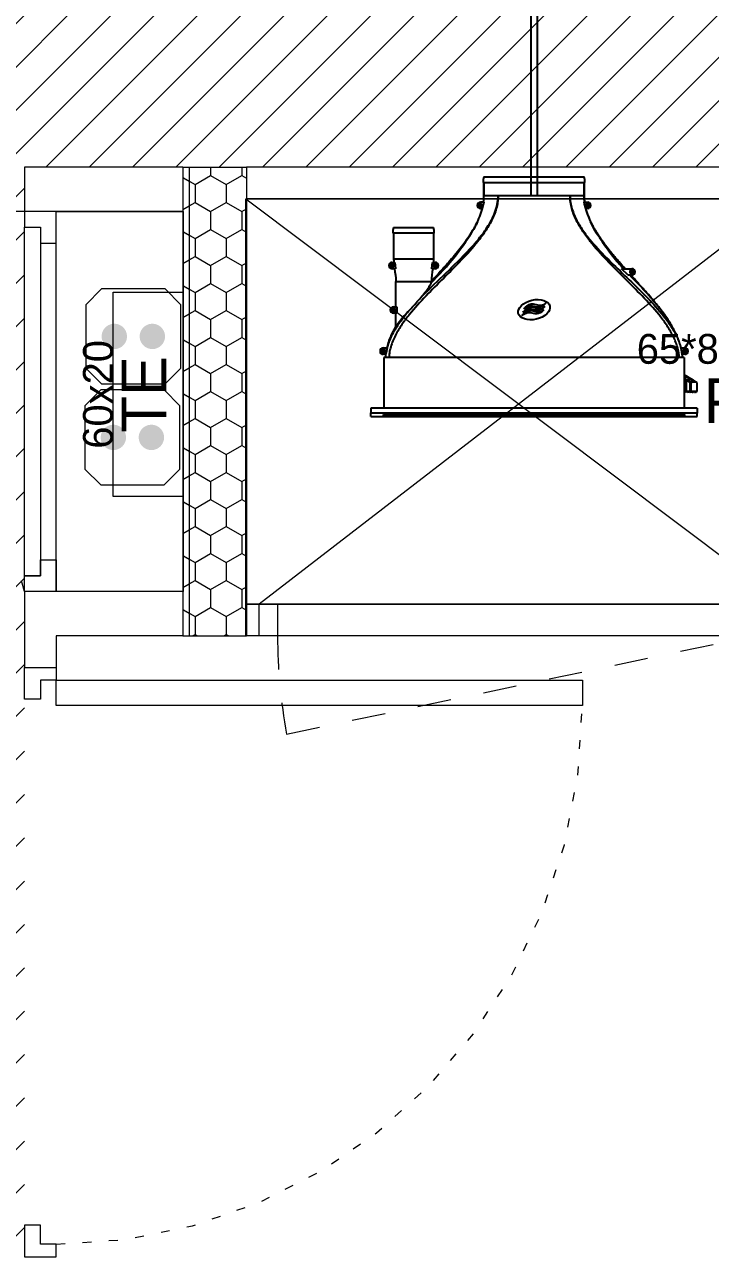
# Model space of a CAD drawing. Header units: centimetres. Extents: x 2666 to 9670, y 1889 to 5633.
# Drawn here: x 6576.3 to 6684.5, y 3843.4 to 4036.9 of the extents above; entities that cross this region are included whole.
import ezdxf

# ---------------------------------------------------------------- set-up
doc = ezdxf.new("R2010")
doc.units = ezdxf.units.CM
doc.header["$LTSCALE"] = 12.7
for name, pattern in [('Style de ligne -18', [0.328084, 0.109361, -0.218723]), ('Style de ligne -5', [0.41656, 0.13885, -0.27771]), ('VW-01', [0.83312, 0.41656, -0.41656])]:
    doc.linetypes.add(name, pattern=pattern)
for name, color, linetype, lineweight in [('B Faux plafonds', 7, 'Continuous', 5), ('B GÈnÈral', 7, 'Continuous', 5), ('B Général', 7, 'Continuous', 5), ('C ANNOTATIONS-prestations', 7, 'Continuous', 5), ('F REMPLISSAGE-TE', 7, 'Continuous', 13), ('F REMPLISSAGE-TE-1', 7, 'Continuous', 5), ('prlm-ELEC-CFO', 1, 'Continuous', 25)]:
    doc.layers.add(name, color=color, linetype=linetype, lineweight=lineweight)
doc.layers.add('prlm-CHAUFF', color=4, linetype='Continuous')
doc.styles.add('Eurostile', font='')
doc.styles.get('Eurostile').set_extended_font_data('Eurostile')
pattern_1 = [(270, (6831.9689, 3990.3275), (2.4603, -4.261364), [2.84091, -5.68182]), (30, (6831.9689, 3990.3275), (2.4603, 4.261364), [2.84091, -5.68182]), (330, (6836.8895, 3987.4866), (4.9206, -9e-09), [2.84091, -5.68182])]

# ---------------------------------------------------------------- blocks, each defined once
blk = doc.blocks.new('xi.PCGTL')
at = {"layer": 'prlm-ELEC-CFO', "color": 0, "lineweight": 0}
blk.add_lwpolyline([(-7.5, -5), (-5, -7.5), (5, -7.5), (7.5, -5), (7.5, 5), (5, 7.5), (-5, 7.5), (-7.5, 5)], close=True, dxfattribs=at)
at = {"layer": 'prlm-ELEC-CFO', "color": 0, "linetype": 'ByBlock', "lineweight": 5, "const_width": 2}
for points in [[(-4, 0, 1), (-2, 0, 1)], [(2, 0, 1), (4, 0, 1)]]:
    blk.add_lwpolyline(points, format="xyb", close=True, dxfattribs=at)
blk = doc.blocks.new('Groupe-12-1')
at = {"layer": 'B Général', "flags": 128}
for points in [[(-31.46, -5.77), (-31.46, -0.77), (-28.96, -0.77), (-28.96, -3.27), (-26.46, -3.27), (-26.46, -5.77)], [(26.04, -0.77), (26.04, -3.27), (-28.96, -3.27), (-28.96, -0.77)], [(28.54, -5.77), (28.54, -0.77), (26.04, -0.77), (26.04, -3.27), (23.54, -3.27), (23.54, -5.77)]]:
    blk.add_lwpolyline(points, close=True, dxfattribs=at)
blk = doc.blocks.new('TE')
at = {"layer": 'B Général', "color": 7, "linetype": 'Style de ligne -5', "lineweight": 5}
blk.add_line((-31.46, -0.77), (26.39, 15.56), dxfattribs=at)
at = {"layer": 'B Général', "flags": 128}
blk.add_lwpolyline([(28.54, -5.77), (28.54, -25.77), (-31.46, -25.77), (-31.46, -5.77)], close=True, dxfattribs=at)
at = {"layer": 'B Général', "color": 7, "flags": 128}
blk.add_lwpolyline([(15.79, -14.77), (15.79, -25.77), (-16.46, -25.77), (-16.46, -14.77)], close=True, dxfattribs=at)
at = {"layer": 'B Général', "color": 7, "linetype": 'Style de ligne -5', "lineweight": 5}
blk.add_arc((-34.54, -0.77), 63.08, 359.9968, 14.9984, dxfattribs=at)
at = {"layer": 'B Général', "color": 7}
blk.add_blockref('Groupe-12-1', (0, 0), dxfattribs=at)
at = {"layer": 'B Général', "insert": (-0.34, -16.07), "char_height": 7.059, "width": 32.25, "attachment_point": 2, "line_spacing_factor": 0.894142, "style": 'Eurostile'}
blk.add_mtext('TE ', dxfattribs=at)
at = {"layer": 'C ANNOTATIONS-prestations', "insert": (-0.34, -14.77), "char_height": 4.706, "width": 32.25, "attachment_point": 8, "line_spacing_factor": 0.894142, "style": 'Eurostile'}
blk.add_mtext('60x20', dxfattribs=at)
blk = doc.blocks.new('Groupe-13-1')
at = {"layer": 'B Général', "color": 7, "linetype": 'Continuous', "lineweight": 5}
for p, q in [((-301.8, 126.63), (-216.72, 62.63)), ((-216.8, 126.63), (-299.72, 62.63))]:
    blk.add_line(p, q, dxfattribs=at)
at = {"layer": 'B Général', "color": 7, "linetype": 'VW-01', "lineweight": 5}
blk.add_line((-295.38, 42.15), (-221.72, 57.63), dxfattribs=at)
at = {"layer": 'B Général', "color": 7, "linetype": 'Continuous', "lineweight": 5, "flags": 128}
for points in [[(-301.8, 62.63), (-301.8, 126.63), (-216.72, 126.63), (-216.72, 62.63)], [(-301.8, 57.63), (-301.8, 62.63), (-296.8, 62.63), (-296.8, 57.63)], [(-221.72, 57.63), (-221.72, 62.63), (-216.72, 62.63), (-216.72, 57.63)]]:
    blk.add_lwpolyline(points, close=True, dxfattribs=at)
at = {"layer": 'B Général', "color": 252, "linetype": 'Continuous', "lineweight": 5, "true_color": 0x888888, "flags": 128}
blk.add_lwpolyline([(-299.72, 57.63), (-299.72, 62.63), (-216.72, 62.63), (-216.72, 57.63)], close=True, dxfattribs=at)
at = {"layer": 'B Général', "color": 7, "linetype": 'VW-01', "lineweight": 5}
blk.add_arc((-211.8, 57.63), 85, 180, 190.4987, dxfattribs=at)
at = {"layer": 'B Général', "color": 7, "insert": (-229.57, 98.31), "char_height": 7.059, "attachment_point": 1, "line_spacing_factor": 0.894142, "style": 'Eurostile'}
blk.add_mtext('PL', dxfattribs=at)
at = {"layer": 'C ANNOTATIONS-prestations', "insert": (-240.14, 102.91), "char_height": 4.706, "attachment_point": 4, "line_spacing_factor": 0.894142, "style": 'Eurostile'}
blk.add_mtext('65*85', dxfattribs=at)

msp = doc.modelspace()

# ---------------------------------------------------------------- hatches: boundary and pattern name
at = {"layer": 'B Faux plafonds', "linetype": 'Continuous', "lineweight": 5, "true_color": 0xaaaaaa}
h = msp.add_hatch(dxfattribs=at)
h.set_pattern_fill('F_P__SOFFITE', color=253, style=0, pattern_type=2)
h.set_pattern_definition([(45, (6912.988, 3882.9744), (-3.527778, 3.30729), [])])
h.paths.add_polyline_path([(6852.89, 3963.39), (6928.53, 3963.39), (6928.53, 4041.39), (6935.53, 4041.39), (6935.53, 4011.55), (7146.53, 4011.55), (7146.53, 4144.01), (7120.2, 4144.01), (7120.2, 4209.12), (6805.89, 4209.12), (6805.89, 4134.39), (6456.27, 4134.39), (6456.27, 3824.39), (6576.26, 3824.39), (6576.27, 4014.39), (6696.27, 4014.39), (6696.27, 4041.39), (6696.34, 4041.39), (6696.34, 4041.39), (6852.89, 4041.39)])
at = {"layer": 'B GÈnÈral', "linetype": 'Continuous', "lineweight": 5}
h = msp.add_hatch(dxfattribs=at)
h.set_pattern_fill('PSE', angle=-90, style=0, pattern_type=2)
h.set_pattern_definition(pattern_1)
h.paths.add_polyline_path([(6601.26, 4014.39), (6611.26, 4014.39), (6611.26, 3940.39), (6601.26, 3940.39)])
at = {"layer": 'F REMPLISSAGE-TE-1', "linetype": 'Continuous', "lineweight": 5}
h = msp.add_hatch(dxfattribs=at)
h.set_pattern_fill('PSE', angle=-90, style=0, pattern_type=2)
h.set_pattern_definition(pattern_1)
h.paths.add_polyline_path([(6602.26, 4014.39), (6601.26, 4014.39), (6601.26, 3940.39), (6602.26, 3940.39)])
h = msp.add_hatch(dxfattribs=at)
h.set_pattern_fill('PSE', angle=-90, style=0, pattern_type=2)
h.set_pattern_definition(pattern_1)
h.paths.add_polyline_path([(6611.26, 4014.39), (6602.26, 4014.39), (6602.26, 3940.39), (6611.26, 3940.39)])

# ---------------------------------------------------------------- linework, layer by layer
at = {"layer": 'B Général', "color": 7, "linetype": 'Continuous', "lineweight": 5}
for p, q in [((6576.27, 4014.39), (6576.27, 4007.39)), ((6601.26, 4014.39), (6576.27, 4014.39)), ((6601.26, 4014.39), (6601.26, 4007.39)), ((6696.27, 4014.39), (6611.26, 4014.39)), ((6696.27, 4009.39), (6611.26, 4009.39)), ((6601.26, 4007.39), (6576.27, 4007.39)), ((6576.27, 3947.39), (6576.27, 3935.39)), ((6601.26, 3947.39), (6576.27, 3947.39)), ((6601.26, 3947.39), (6601.26, 3940.39)), ((6581.27, 3940.39), (6581.27, 3935.39)), ((6601.26, 3940.39), (6581.27, 3940.39)), ((6576.27, 3935.39), (6581.27, 3935.39))]:
    msp.add_line(p, q, dxfattribs=at)
at = {"layer": 'B Général', "color": 7, "linetype": 'Continuous', "lineweight": 13}
for p, q in [((6601.26, 4014.39), (6611.26, 4014.39)), ((6611.26, 4014.39), (6611.26, 3940.39)), ((6696.27, 4014.39), (6611.26, 4014.39)), ((6696.27, 4009.39), (6611.26, 4009.39)), ((6601.26, 4007.39), (6601.26, 3940.39)), ((6576.27, 3947.39), (6576.27, 3935.39)), ((6581.27, 3940.39), (6581.27, 3935.39)), ((6601.26, 3940.39), (6611.26, 3940.39))]:
    msp.add_line(p, q, dxfattribs=at)
at = {"layer": 'B Général', "color": 7, "linetype": 'Continuous', "lineweight": 5, "flags": 128}
for points in [[(6581.27, 3935.39), (6581.27, 3933.39), (6578.77, 3933.39), (6578.77, 3930.39), (6576.27, 3930.39), (6576.27, 3935.39)], [(6581.27, 3842.39), (6581.27, 3844.39), (6578.77, 3844.39), (6578.77, 3847.39), (6576.27, 3847.39), (6576.27, 3842.39), (6576.27, 3842.39), (6576.27, 3842.39), (6580.55, 3842.39), (6580.55, 3842.39)]]:
    msp.add_lwpolyline(points, close=True, dxfattribs=at)
at = {"layer": 'B Général', "flags": 128}
msp.add_lwpolyline([(6581.27, 3933.39), (6664.27, 3933.39), (6664.27, 3929.39), (6581.27, 3929.39)], close=True, dxfattribs=at)
at = {"layer": 'B Général', "linetype": 'Style de ligne -18', "lineweight": 5, "flags": 128}
msp.add_lwpolyline([(6581.27, 3844.39), (6592.1, 3845.11), (6602.75, 3847.28), (6613.03, 3850.86), (6622.77, 3855.78), (6631.79, 3861.95), (6639.96, 3869.28), (6647.12, 3877.64), (6653.15, 3886.89), (6657.95, 3896.86), (6661.44, 3907.39), (6663.56, 3918.29), (6664.27, 3929.39)], dxfattribs=at)
at = {"layer": 'F REMPLISSAGE-TE', "color": 7, "linetype": 'Continuous', "lineweight": 5}
msp.add_line((6602.26, 4014.39), (6602.26, 3940.39), dxfattribs=at)
at = {"layer": 'prlm-CHAUFF', "ltscale": 50}
for p, q in [((6656.15, 4079.33), (6656.15, 4009.84)), ((6657.15, 4080.33), (6657.15, 4009.84)), ((6648.65, 4011.94), (6664.65, 4011.94)), ((6648.75, 4012.84), (6664.55, 4012.84)), ((6648.75, 4011.94), (6648.75, 4009.84)), ((6648.75, 4009.84), (6648.75, 4011.94)), ((6664.55, 4011.94), (6664.55, 4009.84)), ((6664.55, 4009.84), (6664.55, 4011.94)), ((6650.98, 4009.84), (6648.75, 4009.84)), ((6662.32, 4009.84), (6650.98, 4009.84)), ((6664.55, 4009.84), (6662.32, 4009.84)), ((6648.03, 4008.29), (6648.03, 4008.39)), ((6648.03, 4008.39), (6648.14, 4008.39)), ((6648.14, 4008.29), (6648.03, 4008.29)), ((6648.14, 4008.49), (6648.24, 4008.49)), ((6648.14, 4008.39), (6648.14, 4008.49)), ((6648.14, 4008.18), (6648.14, 4008.29)), ((6648.24, 4008.18), (6648.14, 4008.18)), ((6648.74, 4008.84), (6648.19, 4008.84)), ((6648.19, 4007.84), (6648.49, 4007.84)), ((6648.24, 4008.49), (6648.24, 4008.39)), ((6648.24, 4008.39), (6648.35, 4008.39)), ((6648.35, 4008.29), (6648.24, 4008.29)), ((6648.24, 4008.29), (6648.24, 4008.18)), ((6648.35, 4008.39), (6648.35, 4008.29)), ((6648.49, 4007.84), (6648.69, 4008.52)), ((6648.74, 4008.84), (6648.69, 4008.52)), ((6664.6, 4008.52), (6664.55, 4008.84)), ((6664.55, 4008.84), (6665.11, 4008.84)), ((6664.81, 4007.84), (6664.6, 4008.52)), ((6665.11, 4007.84), (6664.81, 4007.84)), ((6664.95, 4008.29), (6664.95, 4008.39)), ((6664.95, 4008.39), (6665.06, 4008.39)), ((6665.06, 4008.29), (6664.95, 4008.29)), ((6665.06, 4008.49), (6665.16, 4008.49)), ((6665.06, 4008.39), (6665.06, 4008.49)), ((6665.06, 4008.18), (6665.06, 4008.29)), ((6665.16, 4008.18), (6665.06, 4008.18)), ((6665.16, 4008.49), (6665.16, 4008.39)), ((6665.16, 4008.39), (6665.26, 4008.39)), ((6665.26, 4008.29), (6665.16, 4008.29)), ((6665.16, 4008.29), (6665.16, 4008.18)), ((6665.26, 4008.39), (6665.26, 4008.29)), ((6640.9, 4003.94), (6634.4, 4003.94)), ((6634.5, 4004.84), (6640.8, 4004.84)), ((6634.5, 4003.94), (6634.5, 3999.84)), ((6634.5, 4003.94), (6634.5, 3999.84)), ((6640.8, 4003.94), (6640.8, 3999.84)), ((6640.8, 4003.94), (6640.8, 3999.84)), ((6647.24, 4004.82), (6647.24, 4004.82)), ((6665.77, 4005.36), (6665.74, 4005.36)), ((6666.05, 4004.82), (6666.03, 4004.82)), ((6640.8, 3999.84), (6634.5, 3999.84)), ((6634.09, 3998.89), (6634.2, 3998.89)), ((6634.09, 3998.79), (6634.09, 3998.89)), ((6634.2, 3998.79), (6634.09, 3998.79)), ((6634.2, 3998.99), (6634.3, 3998.99)), ((6634.2, 3998.89), (6634.2, 3998.99)), ((6634.2, 3998.68), (6634.2, 3998.79)), ((6634.3, 3998.68), (6634.2, 3998.68)), ((6634.25, 3999.34), (6634.68, 3999.34)), ((6634.8, 3998.34), (6634.25, 3998.34)), ((6634.3, 3998.99), (6634.3, 3998.89)), ((6634.3, 3998.89), (6634.4, 3998.89)), ((6634.4, 3998.79), (6634.3, 3998.79)), ((6634.3, 3998.79), (6634.3, 3998.68)), ((6634.4, 3998.89), (6634.4, 3998.79)), ((6634.68, 3999.34), (6634.8, 3998.39)), ((6634.8, 3998.39), (6634.8, 3998.34)), ((6640.45, 3996.18), (6642.52, 3998.34)), ((6642.52, 3998.34), (6640.45, 3996.18)), ((6640.5, 3998.39), (6640.61, 3999.34)), ((6640.5, 3998.34), (6640.5, 3998.39)), ((6641.05, 3998.34), (6640.5, 3998.34)), ((6640.61, 3999.34), (6641.05, 3999.34)), ((6640.89, 3998.79), (6640.89, 3998.89)), ((6640.89, 3998.89), (6641, 3998.89)), ((6641, 3998.79), (6640.89, 3998.79)), ((6641, 3998.99), (6641.1, 3998.99)), ((6641, 3998.89), (6641, 3998.99)), ((6641, 3998.68), (6641, 3998.79)), ((6641.1, 3998.68), (6641, 3998.68)), ((6641.1, 3998.99), (6641.1, 3998.89)), ((6641.1, 3998.89), (6641.2, 3998.89)), ((6641.1, 3998.79), (6641.1, 3998.68)), ((6641.2, 3998.79), (6641.1, 3998.79)), ((6641.2, 3998.89), (6641.2, 3998.79)), ((6671.47, 3997.34), (6670.47, 3998.34)), ((6670.47, 3998.34), (6672.09, 3998.34)), ((6671.93, 3997.79), (6671.93, 3997.89)), ((6671.93, 3997.89), (6672.04, 3997.89)), ((6672.04, 3997.79), (6671.93, 3997.79)), ((6672.04, 3997.99), (6672.14, 3997.99)), ((6672.04, 3997.89), (6672.04, 3997.99)), ((6672.04, 3997.68), (6672.04, 3997.79)), ((6672.14, 3997.99), (6672.14, 3997.89)), ((6672.14, 3997.89), (6672.25, 3997.89)), ((6672.14, 3997.79), (6672.14, 3997.68)), ((6672.25, 3997.79), (6672.14, 3997.79)), ((6672.25, 3997.89), (6672.25, 3997.79)), ((6634.85, 3996.34), (6640.45, 3996.34)), ((6634.85, 3992.34), (6634.85, 3996.34)), ((6634.85, 3992.34), (6634.85, 3996.34)), ((6640.45, 3996.18), (6640.45, 3996.34)), ((6640.45, 3996.18), (6640.45, 3996.34)), ((6672.09, 3997.34), (6671.47, 3997.34)), ((6672.14, 3997.68), (6672.04, 3997.68)), ((6634.4, 3991.99), (6634.5, 3991.99)), ((6634.4, 3991.89), (6634.4, 3991.99)), ((6634.45, 3992.34), (6635, 3992.34)), ((6634.5, 3991.99), (6634.5, 3991.89)), ((6635, 3992.34), (6635, 3991.34)), ((6634.29, 3991.79), (6634.29, 3991.89)), ((6634.29, 3991.89), (6634.4, 3991.89)), ((6634.4, 3991.79), (6634.29, 3991.79)), ((6634.4, 3991.68), (6634.4, 3991.79)), ((6634.5, 3991.68), (6634.4, 3991.68)), ((6635, 3991.34), (6634.45, 3991.34)), ((6634.5, 3991.89), (6634.6, 3991.89)), ((6634.5, 3991.79), (6634.5, 3991.68)), ((6634.6, 3991.79), (6634.5, 3991.79)), ((6634.6, 3991.89), (6634.6, 3991.79)), ((6634.85, 3989.21), (6634.85, 3991.34)), ((6634.85, 3989.21), (6634.85, 3991.34)), ((6632.69, 3985.29), (6632.69, 3985.39)), ((6632.69, 3985.39), (6632.8, 3985.39)), ((6632.8, 3985.29), (6632.69, 3985.29)), ((6632.8, 3985.49), (6632.9, 3985.49)), ((6632.8, 3985.39), (6632.8, 3985.49)), ((6632.8, 3985.18), (6632.8, 3985.29)), ((6632.9, 3985.18), (6632.8, 3985.18)), ((6632.85, 3985.84), (6633.46, 3985.84)), ((6633.29, 3984.84), (6632.85, 3984.84)), ((6632.9, 3985.49), (6632.9, 3985.39)), ((6632.9, 3985.39), (6633, 3985.39)), ((6632.9, 3985.29), (6632.9, 3985.18)), ((6633, 3985.29), (6632.9, 3985.29)), ((6680.35, 3984.34), (6632.95, 3984.34)), ((6632.95, 3984.34), (6632.95, 3976.34)), ((6633, 3985.39), (6633, 3985.29)), ((6633.29, 3984.75), (6633.29, 3984.84)), ((6679.84, 3985.84), (6680.45, 3985.84)), ((6680.01, 3984.75), (6680.01, 3984.84)), ((6680.45, 3984.84), (6680.01, 3984.84)), ((6680.29, 3985.29), (6680.29, 3985.39)), ((6680.29, 3985.39), (6680.4, 3985.39)), ((6680.4, 3985.29), (6680.29, 3985.29)), ((6680.35, 3984.34), (6680.35, 3976.34)), ((6680.4, 3985.49), (6680.5, 3985.49)), ((6680.4, 3985.39), (6680.4, 3985.49)), ((6680.4, 3985.18), (6680.4, 3985.29)), ((6680.5, 3985.18), (6680.4, 3985.18)), ((6680.5, 3985.49), (6680.5, 3985.39)), ((6680.5, 3985.39), (6680.6, 3985.39)), ((6680.5, 3985.29), (6680.5, 3985.18)), ((6680.6, 3985.29), (6680.5, 3985.29)), ((6680.6, 3985.39), (6680.6, 3985.29)), ((6680.83, 3980.81), (6680.35, 3981.14)), ((6680.71, 3980.75), (6680.35, 3981)), ((6680.71, 3978.94), (6680.71, 3980.75)), ((6681.29, 3980.38), (6680.71, 3980.75)), ((6680.85, 3980.8), (6680.83, 3980.81)), ((6681.18, 3980.58), (6680.85, 3980.8)), ((6681, 3981.19), (6680.98, 3981.23)), ((6681, 3980.7), (6681, 3981.19)), ((6681, 3981.19), (6681, 3981.19)), ((6681.06, 3981.13), (6681.08, 3981.17)), ((6681.06, 3981.13), (6681.06, 3980.66)), ((6681.66, 3980.77), (6681.06, 3981.13)), ((6681.08, 3981.17), (6681.69, 3980.81)), ((6681.29, 3980.38), (6681.36, 3980.35)), ((6681.29, 3978.94), (6681.29, 3980.38)), ((6681.36, 3980.35), (6681.36, 3978.99)), ((6681.69, 3980.81), (6681.66, 3980.77)), ((6681.66, 3980.59), (6681.66, 3980.77)), ((6681.67, 3980.76), (6681.66, 3980.77)), ((6681.71, 3980.8), (6681.67, 3980.76)), ((6681.67, 3980.76), (6681.67, 3980.59)), ((6681.93, 3980.59), (6681.67, 3980.76)), ((6681.69, 3980.81), (6681.71, 3980.8)), ((6681.71, 3980.8), (6682.04, 3980.58)), ((6682.36, 3978.99), (6682.36, 3980.35)), ((6680.35, 3978.94), (6680.71, 3978.94)), ((6680.35, 3978.9), (6680.38, 3978.94)), ((6680.44, 3978.94), (6680.53, 3978.85)), ((6680.53, 3978.85), (6680.62, 3978.94)), ((6680.69, 3978.94), (6680.78, 3978.85)), ((6681.29, 3978.94), (6680.71, 3978.94)), ((6680.78, 3978.85), (6680.87, 3978.94)), ((6680.83, 3978.9), (6680.88, 3978.85)), ((6680.88, 3978.85), (6680.95, 3978.91)), ((6680.92, 3978.94), (6681.01, 3978.85)), ((6681.01, 3978.85), (6681.1, 3978.94)), ((6681.07, 3978.9), (6681.13, 3978.85)), ((6681.13, 3978.85), (6681.2, 3978.92)), ((6681.19, 3978.94), (6681.28, 3978.85)), ((6681.28, 3978.85), (6681.37, 3978.94)), ((6681.36, 3978.99), (6681.29, 3978.94)), ((6681.29, 3978.94), (6681.29, 3978.94)), ((6682.31, 3978.94), (6681.29, 3978.94)), ((6681.35, 3978.92), (6681.42, 3978.85)), ((6681.36, 3978.99), (6682.36, 3978.99)), ((6681.38, 3978.94), (6681.47, 3978.85)), ((6681.42, 3978.85), (6681.44, 3978.87)), ((6681.47, 3978.85), (6681.56, 3978.94)), ((6681.55, 3978.93), (6681.63, 3978.85)), ((6681.63, 3978.85), (6681.72, 3978.94)), ((6681.67, 3978.88), (6681.7, 3978.85)), ((6681.7, 3978.92), (6681.78, 3978.85)), ((6681.7, 3978.85), (6681.74, 3978.89)), ((6681.78, 3978.85), (6681.87, 3978.94)), ((6681.84, 3978.91), (6681.9, 3978.85)), ((6681.9, 3978.85), (6681.99, 3978.94)), ((6681.92, 3978.86), (6681.94, 3978.85)), ((6681.94, 3978.85), (6681.97, 3978.88)), ((6681.95, 3978.9), (6682.01, 3978.85)), ((6682.01, 3978.85), (6682.1, 3978.94)), ((6682.05, 3978.89), (6682.09, 3978.85)), ((6682.09, 3978.85), (6682.18, 3978.94)), ((6682.13, 3978.88), (6682.16, 3978.85)), ((6682.16, 3978.85), (6682.25, 3978.94)), ((6682.18, 3978.87), (6682.2, 3978.85)), ((6682.2, 3978.85), (6682.29, 3978.94)), ((6682.36, 3978.99), (6682.31, 3978.94)), ((6682.31, 3978.94), (6682.31, 3978.94)), ((6630.9, 3976.34), (6630.9, 3975.6)), ((6682.4, 3976.34), (6630.9, 3976.34)), ((6630.9, 3975.53), (6630.9, 3975.6)), ((6630.9, 3975.6), (6682.4, 3975.6)), ((6630.9, 3975.04), (6630.9, 3975.53)), ((6682.4, 3975.53), (6630.9, 3975.53)), ((6630.9, 3975.04), (6682.4, 3975.04)), ((6680.4, 3975.34), (6632.9, 3975.34)), ((6632.9, 3975.28), (6632.9, 3975.34)), ((6633.1, 3975.34), (6632.9, 3975.28)), ((6632.9, 3975.28), (6680.4, 3975.28)), ((6680.4, 3975.23), (6632.9, 3975.23)), ((6632.9, 3975.18), (6632.9, 3975.23)), ((6633.05, 3975.23), (6632.9, 3975.18)), ((6632.9, 3975.18), (6680.4, 3975.18)), ((6680.4, 3975.14), (6632.9, 3975.14)), ((6632.9, 3975.1), (6632.9, 3975.14)), ((6633.01, 3975.14), (6632.9, 3975.1)), ((6632.9, 3975.1), (6680.4, 3975.1)), ((6680.4, 3975.08), (6632.9, 3975.08)), ((6632.9, 3975.06), (6632.9, 3975.08)), ((6632.96, 3975.08), (6632.9, 3975.06)), ((6632.9, 3975.06), (6680.4, 3975.06)), ((6680.4, 3975.04), (6632.9, 3975.04)), ((6632.9, 3975.04), (6680.4, 3975.04)), ((6632.9, 3975.04), (6632.9, 3975.04)), ((6632.92, 3975.04), (6632.9, 3975.04)), ((6680.4, 3975.28), (6680.2, 3975.34)), ((6680.4, 3975.18), (6680.24, 3975.23)), ((6680.4, 3975.1), (6680.29, 3975.14)), ((6680.4, 3975.06), (6680.33, 3975.08)), ((6680.4, 3975.04), (6680.38, 3975.04)), ((6680.4, 3975.34), (6680.4, 3975.28)), ((6680.4, 3975.23), (6680.4, 3975.18)), ((6680.4, 3975.14), (6680.4, 3975.1)), ((6680.4, 3975.08), (6680.4, 3975.06)), ((6680.4, 3975.04), (6680.4, 3975.04)), ((6682.4, 3976.34), (6682.4, 3975.6)), ((6682.4, 3975.6), (6682.4, 3975.53)), ((6682.4, 3975.04), (6682.4, 3975.53))]:
    msp.add_line(p, q, dxfattribs=at)
for centre, radius in [((6648.19, 4008.34), 0.3), ((6648.19, 4008.34), 0.25), ((6665.11, 4008.34), 0.3), ((6665.11, 4008.34), 0.25), ((6634.25, 3998.84), 0.3), ((6634.25, 3998.84), 0.25), ((6641.05, 3998.84), 0.3), ((6641.05, 3998.84), 0.25), ((6672.09, 3997.84), 0.3), ((6672.09, 3997.84), 0.25), ((6634.45, 3991.84), 0.3), ((6634.45, 3991.84), 0.25), ((6632.85, 3985.34), 0.3), ((6632.85, 3985.34), 0.25), ((6680.45, 3985.34), 0.3), ((6680.45, 3985.34), 0.25)]:
    msp.add_circle(centre, radius, dxfattribs=at)
for centre, radius, start, end in [((6650.63, 4012.17), 2, 160.5755, 186.7441), ((6650.63, 4012.17), 2, 160.5755, 186.7441), ((6662.66, 4012.17), 2, 353.2559, 19.4245), ((6662.66, 4012.17), 2, 353.2559, 19.4245), ((6640.98, 4009.84), 7.77, 352.5456, 359.9423), ((6640.93, 4009.85), 7.82, 352.5763, 359.9264), ((6641.58, 4009.82), 7.17, 353.9053, 0.1157), ((6671.76, 4009.83), 7.25, 179.9215, 187.8382), ((6672.32, 4009.84), 7.77, 180.0577, 187.4544), ((6672.37, 4009.85), 7.82, 180.0736, 187.4237), ((6637.13, 4010.81), 11.74, 332.3321, 345.441), ((6637.49, 4010.66), 11.35, 332.1374, 345.6929), ((6648.19, 4008.34), 0.5, 90, 270), ((6641.58, 4009.82), 7.17, 352.0923, 353.5448), ((6677.75, 4011.32), 13.43, 192.9954, 216.0824), ((6675.8, 4010.66), 11.35, 194.4106, 207.8626), ((6665.11, 4008.34), 0.5, 270, 90), ((6636.38, 4004.17), 2, 160.5755, 186.7441), ((6636.38, 4004.17), 2, 160.5755, 186.7441), ((6638.91, 4004.17), 2, 353.2559, 19.4245), ((6638.91, 4004.17), 2, 353.2559, 19.4245), ((6613.51, 4024.4), 39, 319.3887, 329.86), ((6613.51, 4024.4), 39, 319.3887, 329.8601), ((6629.73, 4014.5), 20.01, 331.0483, 332.7983), ((6629.73, 4014.5), 20.01, 331.0482, 332.7982), ((6683.57, 4014.5), 20.01, 207.2018, 208.9518), ((6699.78, 4024.4), 39, 210.1399, 220.6113), ((6699.78, 4024.4), 39, 212.5506, 220.6113), ((6634.25, 3998.84), 0.5, 90, 270), ((6641.05, 3998.84), 0.5, 270, 90), ((6634.14, 4006.44), 11.66, 315.9701, 320.4245), ((6633.89, 4006.66), 11.99, 316.0326, 320.3619), ((6679.16, 4006.44), 11.66, 219.5755, 224.0299), ((6679.41, 4006.66), 11.99, 219.6381, 223.9674), ((6672.09, 3997.84), 0.5, 270, 90), ((6634.45, 3991.84), 0.5, 90, 270), ((6611.91, 4016.38), 35.1, 315.7111, 319.5265), ((6654.17, 3975.56), 23.65, 136.4099, 144.7501), ((6645.24, 3982.98), 12.12, 163.7263, 166.3852), ((6632.85, 3985.34), 0.5, 90, 270), ((6680.45, 3985.34), 0.5, 270, 90), ((6674.29, 3969.11), 13.85, 61.9182, 64.0515), ((6674.41, 3969.45), 13.43, 62.115, 63.7632), ((6674.93, 3970.3), 12.5, 61.3177, 61.5903), ((6681.4, 3981.79), 0.703, 233.033, 242.9325), ((6681.37, 3981.45), 0.448, 214.6713, 225.4982), ((6682.53, 3981.26), 0.836, 234.1326, 239.2425), ((6674.93, 3970.3), 12.5, 53.7494, 55.0637)]:
    msp.add_arc(centre, radius, start, end, dxfattribs=at)
msp.add_ellipse((6656.65, 3991.88), major_axis=(2.49, 0.57), ratio=0.600775, dxfattribs=at)
for points, knots in [([(6650.98, 4009.84), (6650.98, 4009.67), (6650.97, 4009.5), (6650.95, 4009.16), (6650.93, 4008.99), (6650.85, 4008.48), (6650.78, 4008.15), (6650.6, 4007.5), (6650.49, 4007.18), (6650.24, 4006.55), (6650.1, 4006.24), (6649.65, 4005.34), (6649.3, 4004.77), (6648.57, 4003.67), (6648.18, 4003.15), (6646.96, 4001.61), (6646.08, 4000.63), (6644.26, 3998.73), (6643.33, 3997.8), (6641.46, 3995.94), (6640.53, 3995.01), (6638.7, 3993.11), (6637.81, 3992.14), (6636.57, 3990.61), (6636.17, 3990.09), (6635.62, 3989.27), (6635.44, 3989), (6635.1, 3988.43), (6634.93, 3988.14), (6634.48, 3987.25), (6634.22, 3986.64), (6633.95, 3985.69), (6633.88, 3985.37), (6633.79, 3984.81), (6633.77, 3984.57), (6633.76, 3984.34)], [0, 0, 0, 0, 0.015625, 0.015625, 0.03125, 0.03125, 0.0625, 0.0625, 0.09375, 0.09375, 0.125, 0.125, 0.1875, 0.1875, 0.25, 0.25, 0.375, 0.375, 0.5, 0.5, 0.625, 0.625, 0.75, 0.75, 0.8125, 0.8125, 0.84375, 0.84375, 0.875, 0.875, 0.9375, 0.9375, 0.96875, 0.96875, 0.9907189, 0.9907189, 0.9907189, 0.9907189]), ([(6638.61, 3993.6), (6639.8, 3994.84), (6641.05, 3996.04), (6643.55, 3998.44), (6644.8, 3999.63), (6646.58, 4001.51), (6647.16, 4002.15), (6648.26, 4003.47), (6648.78, 4004.16), (6649.49, 4005.25), (6649.72, 4005.62), (6650.13, 4006.41), (6650.31, 4006.81), (6650.63, 4007.64), (6650.75, 4008.07), (6650.89, 4008.73), (6650.92, 4008.95), (6650.95, 4009.28), (6650.96, 4009.39), (6650.97, 4009.62), (6650.98, 4009.73), (6650.98, 4009.84)], [0, 0, 0, 0, 0.25, 0.25, 0.5, 0.5, 0.625, 0.625, 0.75, 0.75, 0.8125, 0.8125, 0.875, 0.875, 0.9375, 0.9375, 0.96875, 0.96875, 0.984375, 0.984375, 1, 1, 1, 1]), ([(6662.32, 4009.84), (6662.32, 4009.67), (6662.33, 4009.49), (6662.35, 4009.15), (6662.37, 4008.98), (6662.45, 4008.47), (6662.53, 4008.14), (6662.73, 4007.48), (6662.85, 4007.16), (6663.11, 4006.53), (6663.26, 4006.22), (6663.75, 4005.32), (6664.11, 4004.76), (6664.88, 4003.67), (6665.29, 4003.15), (6666.58, 4001.63), (6667.49, 4000.67), (6669.37, 3998.79), (6670.33, 3997.87), (6672.26, 3996.03), (6673.22, 3995.1), (6675.08, 3993.21), (6675.99, 3992.23), (6677.24, 3990.69), (6677.64, 3990.16), (6678.2, 3989.34), (6678.38, 3989.06), (6678.72, 3988.48), (6678.89, 3988.19), (6679.34, 3987.29), (6679.59, 3986.67), (6679.85, 3985.71), (6679.92, 3985.38), (6680.01, 3984.82), (6680.03, 3984.58), (6680.04, 3984.34)], [0, 0, 0, 0, 0.015625, 0.015625, 0.03125, 0.03125, 0.0625, 0.0625, 0.09375, 0.09375, 0.125, 0.125, 0.1875, 0.1875, 0.25, 0.25, 0.375, 0.375, 0.5, 0.5, 0.625, 0.625, 0.75, 0.75, 0.8125, 0.8125, 0.84375, 0.84375, 0.875, 0.875, 0.9375, 0.9375, 0.96875, 0.96875, 0.9908046, 0.9908046, 0.9908046, 0.9908046]), ([(6679.54, 3984.34), (6679.53, 3984.57), (6679.51, 3984.81), (6679.42, 3985.37), (6679.35, 3985.69), (6679.07, 3986.64), (6678.82, 3987.25), (6678.36, 3988.14), (6678.2, 3988.43), (6677.86, 3989), (6677.68, 3989.27), (6677.12, 3990.09), (6676.73, 3990.61), (6675.49, 3992.14), (6674.6, 3993.11), (6672.77, 3995.01), (6671.83, 3995.94), (6669.96, 3997.8), (6669.03, 3998.73), (6667.22, 4000.63), (6666.34, 4001.61), (6665.12, 4003.15), (6664.72, 4003.68), (6663.99, 4004.77), (6663.65, 4005.34), (6663.2, 4006.24), (6663.06, 4006.55), (6662.81, 4007.18), (6662.7, 4007.5), (6662.51, 4008.15), (6662.44, 4008.49), (6662.37, 4008.99), (6662.35, 4009.16), (6662.33, 4009.5), (6662.32, 4009.67), (6662.32, 4009.84)], [0.0092808, 0.0092808, 0.0092808, 0.0092808, 0.03125, 0.03125, 0.0625, 0.0625, 0.125, 0.125, 0.15625, 0.15625, 0.1875, 0.1875, 0.25, 0.25, 0.375, 0.375, 0.5, 0.5, 0.625, 0.625, 0.75, 0.75, 0.8125, 0.8125, 0.875, 0.875, 0.90625, 0.90625, 0.9375, 0.9375, 0.96875, 0.96875, 0.984375, 0.984375, 1, 1, 1, 1]), ([(6647.75, 4005.8), (6647.59, 4005.46), (6647.22, 4004.75), (6646.57, 4003.69), (6645.82, 4002.6), (6644.99, 4001.52), (6644.11, 4000.44), (6643, 3999.15), (6641.79, 3997.8), (6640.84, 3996.77), (6640.45, 3996.33)], [0.1568082, 0.1568082, 0.1568082, 0.1568082, 0.2305418, 0.3149874, 0.4025619, 0.4929385, 0.5856877, 0.6803551, 0.8317746, 0.9509578, 0.9509578, 0.9509578, 0.9509578]), ([(6671.03, 3998.34), (6670.71, 3998.69), (6670.01, 3999.48), (6668.97, 4000.69), (6668.03, 4001.87), (6667.23, 4002.95), (6666.58, 4003.93), (6666.02, 4004.86), (6665.7, 4005.48), (6665.56, 4005.77)], [0.5730592, 0.5730592, 0.5730592, 0.5730592, 0.626259, 0.6884084, 0.7489718, 0.7930827, 0.8358988, 0.8773199, 0.9123747, 0.9123747, 0.9123747, 0.9123747]), ([(6638.61, 3993.6), (6638.84, 3993.86), (6639.06, 3994.13), (6639.48, 3994.64), (6639.67, 3994.89), (6640.01, 3995.36), (6640.16, 3995.59), (6640.32, 3995.87), (6640.37, 3995.95), (6640.43, 3996.09), (6640.45, 3996.15), (6640.45, 3996.18)], [0, 0, 0, 0, 0.25, 0.25, 0.5, 0.5, 0.75, 0.75, 0.875, 0.875, 1, 1, 1, 1]), ([(6679.84, 3985.84), (6679.77, 3986.12), (6679.69, 3986.41), (6679.51, 3986.98), (6679.4, 3987.26), (6679.06, 3988.08), (6678.79, 3988.61), (6678.21, 3989.64), (6677.89, 3990.13), (6677.22, 3991.11), (6676.86, 3991.59), (6675.76, 3992.99), (6674.98, 3993.88), (6673.38, 3995.63), (6672.56, 3996.48), (6671.74, 3997.34)], [0, 0, 0, 0, 0.0625, 0.0625, 0.125, 0.125, 0.25, 0.25, 0.375, 0.375, 0.5, 0.5, 0.75, 0.75, 1, 1, 1, 1]), ([(6678.05, 3989.88), (6677.95, 3990.05), (6677.63, 3990.54), (6677.05, 3991.35), (6676.31, 3992.32), (6675.52, 3993.29), (6674.6, 3994.37), (6673.55, 3995.56), (6672.62, 3996.58), (6672.08, 3997.17), (6671.94, 3997.34)], [0.1694223, 0.1694223, 0.1694223, 0.1694223, 0.1906001, 0.2339285, 0.2787061, 0.3247019, 0.3716424, 0.4351709, 0.4991397, 0.523565, 0.523565, 0.523565, 0.523565]), ([(6655.02, 3992.01), (6655.75, 3992.73), (6656.12, 3992.82), (6656.51, 3992.78), (6657.12, 3992.72), (6657.77, 3992.31), (6658.5, 3992.89)], [0, 0, 0, 0, 0.389075, 0.389075, 0.389075, 1, 1, 1, 1]), ([(6633.25, 3984.34), (6633.27, 3984.61), (6633.3, 3984.89), (6633.4, 3985.53), (6633.48, 3985.89), (6633.81, 3986.94), (6634.11, 3987.62), (6634.82, 3988.93), (6635.23, 3989.55), (6636.09, 3990.74), (6636.55, 3991.31), (6637.03, 3991.87)], [0.0331631, 0.0331631, 0.0331631, 0.0331631, 0.125, 0.125, 0.25, 0.25, 0.5, 0.5, 0.75, 0.75, 1, 1, 1, 1]), ([(6654.71, 3990.96), (6655.43, 3991.68), (6655.81, 3991.78), (6656.2, 3991.74), (6656.81, 3991.67), (6657.46, 3991.27), (6658.19, 3991.84)], [0, 0, 0, 0, 0.389075, 0.389075, 0.389075, 1, 1, 1, 1]), ([(6633.46, 3985.84), (6633.53, 3986.13), (6633.61, 3986.43), (6633.75, 3986.86), (6633.8, 3987.01), (6633.91, 3987.3), (6633.97, 3987.44), (6634.15, 3987.86), (6634.28, 3988.14), (6634.55, 3988.68), (6634.7, 3988.95), (6634.85, 3989.21)], [0, 0, 0, 0, 0.25, 0.25, 0.375, 0.375, 0.5, 0.5, 0.75, 0.75, 1, 1, 1, 1]), ([(6634.85, 3989.21), (6634.69, 3988.94), (6634.53, 3988.65), (6634.25, 3988.08), (6634.11, 3987.78), (6633.87, 3987.19), (6633.76, 3986.89), (6633.64, 3986.51), (6633.62, 3986.44), (6633.6, 3986.37)], [0, 0, 0, 0, 0.25, 0.25, 0.5, 0.5, 0.75, 0.75, 0.8062429, 0.8062429, 0.8062429, 0.8062429]), ([(6680.89, 3981.29), (6680.88, 3981.29), (6680.88, 3981.3), (6680.86, 3981.3), (6680.85, 3981.31), (6680.84, 3981.31), (6680.82, 3981.31), (6680.81, 3981.32), (6680.79, 3981.32), (6680.78, 3981.32), (6680.76, 3981.32), (6680.74, 3981.33), (6680.72, 3981.33), (6680.7, 3981.33), (6680.67, 3981.33), (6680.63, 3981.32), (6680.58, 3981.32), (6680.53, 3981.31), (6680.49, 3981.31), (6680.43, 3981.3), (6680.39, 3981.29), (6680.36, 3981.28), (6680.35, 3981.28)], [0.1059402, 0.1059402, 0.1059402, 0.1059402, 0.1359504, 0.1694868, 0.202886, 0.2361704, 0.2693627, 0.3024859, 0.3355633, 0.3686184, 0.401675, 0.434757, 0.4678887, 0.5010941, 0.5629781, 0.6246926, 0.6863942, 0.7482374, 0.8103737, 0.8729511, 0.9361135, 0.9654522, 0.9654522, 0.9654522, 0.9654522]), ([(6680.35, 3981.24), (6680.36, 3981.24), (6680.37, 3981.25), (6680.39, 3981.25), (6680.42, 3981.26), (6680.45, 3981.26), (6680.48, 3981.27), (6680.51, 3981.27), (6680.54, 3981.28), (6680.57, 3981.28), (6680.59, 3981.29), (6680.62, 3981.29), (6680.64, 3981.29), (6680.67, 3981.29), (6680.69, 3981.3), (6680.71, 3981.3), (6680.73, 3981.3), (6680.76, 3981.3), (6680.79, 3981.3), (6680.82, 3981.29), (6680.86, 3981.29), (6680.88, 3981.28), (6680.91, 3981.28), (6680.93, 3981.27), (6680.95, 3981.26), (6680.97, 3981.24), (6680.98, 3981.23), (6680.98, 3981.23)], [0.053874, 0.053874, 0.053874, 0.053874, 0.0607104, 0.0907643, 0.1206402, 0.1503557, 0.1799287, 0.2093776, 0.238721, 0.2679778, 0.2971672, 0.3263086, 0.3554219, 0.3845269, 0.4136437, 0.4427926, 0.4719939, 0.5012681, 0.5562327, 0.6110034, 0.6657154, 0.7205017, 0.7754929, 0.8308166, 0.8865967, 0.9429527, 1, 1, 1, 1]), ([(6681, 3981.19), (6681, 3981.19), (6681, 3981.2), (6680.99, 3981.21), (6680.98, 3981.21), (6680.97, 3981.22), (6680.96, 3981.23), (6680.95, 3981.23), (6680.94, 3981.24), (6680.92, 3981.24), (6680.91, 3981.24), (6680.9, 3981.25), (6680.88, 3981.25), (6680.87, 3981.25), (6680.85, 3981.26), (6680.83, 3981.26), (6680.81, 3981.26), (6680.8, 3981.26), (6680.77, 3981.26), (6680.74, 3981.26), (6680.69, 3981.26), (6680.65, 3981.25), (6680.6, 3981.25), (6680.55, 3981.24), (6680.5, 3981.23), (6680.44, 3981.22), (6680.39, 3981.21), (6680.36, 3981.2), (6680.35, 3981.2)], [0, 0, 0, 0, 0.0300773, 0.0600539, 0.0899314, 0.1197114, 0.1493956, 0.1789856, 0.2084831, 0.2378898, 0.2672073, 0.2964374, 0.3255817, 0.3546421, 0.3836203, 0.4125181, 0.4413372, 0.4700795, 0.4987468, 0.5532579, 0.6080368, 0.6630958, 0.7184471, 0.7741027, 0.8300742, 0.8863734, 0.9430116, 0.9677174, 0.9677174, 0.9677174, 0.9677174]), ([(6681.3, 3980.54), (6681.3, 3980.54), (6681.29, 3980.54), (6681.29, 3980.54), (6681.28, 3980.54), (6681.27, 3980.54), (6681.27, 3980.54), (6681.26, 3980.54), (6681.25, 3980.54), (6681.24, 3980.55), (6681.22, 3980.56), (6681.2, 3980.57), (6681.19, 3980.57), (6681.18, 3980.58)], [0, 0, 0, 0, 0.061789, 0.122374, 0.182441, 0.242697, 0.303842, 0.366548, 0.43144, 0.49908, 0.668346, 0.832646, 1, 1, 1, 1]), ([(6682.09, 3980.55), (6682.09, 3980.55), (6682.08, 3980.55), (6682.07, 3980.56), (6682.06, 3980.56), (6682.05, 3980.57), (6682.04, 3980.57), (6682.02, 3980.58), (6682, 3980.58), (6681.99, 3980.59), (6681.97, 3980.59), (6681.95, 3980.59), (6681.93, 3980.59), (6681.91, 3980.6), (6681.89, 3980.6), (6681.87, 3980.6), (6681.85, 3980.6), (6681.82, 3980.6), (6681.78, 3980.6), (6681.73, 3980.6), (6681.68, 3980.59), (6681.62, 3980.59), (6681.56, 3980.58), (6681.5, 3980.57), (6681.44, 3980.56), (6681.37, 3980.55), (6681.32, 3980.54), (6681.3, 3980.54)], [0.0304712, 0.0304712, 0.0304712, 0.0304712, 0.0599457, 0.0897682, 0.1195016, 0.1491541, 0.1787343, 0.2082505, 0.2377114, 0.2671256, 0.2965018, 0.3258487, 0.355175, 0.3844897, 0.4138015, 0.4431194, 0.4724522, 0.5018089, 0.5568669, 0.611863, 0.6668562, 0.7219052, 0.7770682, 0.8324028, 0.8879658, 0.9438132, 1, 1, 1, 1]), ([(6682.36, 3980.35), (6682.34, 3980.38), (6682.3, 3980.4), (6682.2, 3980.43), (6682.13, 3980.44), (6682, 3980.44), (6681.96, 3980.44), (6681.86, 3980.43), (6681.8, 3980.42), (6681.63, 3980.4), (6681.51, 3980.38), (6681.36, 3980.35)], [0, 0, 0, 0, 0.25, 0.25, 0.5, 0.5, 0.625, 0.625, 0.75, 0.75, 1, 1, 1, 1])]:
    msp.add_open_spline(points, degree=3, knots=knots, dxfattribs=at)
for points in [[(6634.5, 3999.84), (6634.5, 3999.67), (6634.51, 3999.5), (6634.52, 3999.34)], [(6634.5, 3999.84), (6634.5, 3999.67), (6634.51, 3999.5), (6634.52, 3999.34)], [(6640.8, 3999.84), (6640.8, 3999.67), (6640.79, 3999.5), (6640.78, 3999.34)], [(6640.8, 3999.84), (6640.8, 3999.67), (6640.79, 3999.5), (6640.78, 3999.34)], [(6634.64, 3998.34), (6634.73, 3997.67), (6634.85, 3997), (6634.85, 3996.34)], [(6634.64, 3998.34), (6634.73, 3997.67), (6634.85, 3997), (6634.85, 3996.34)], [(6640.66, 3998.34), (6640.56, 3997.67), (6640.45, 3997), (6640.45, 3996.34)], [(6640.66, 3998.34), (6640.56, 3997.67), (6640.45, 3997), (6640.45, 3996.34)], [(6654.87, 3991.5), (6655.59, 3992.22), (6655.97, 3992.31), (6656.35, 3992.27)], [(6656.26, 3991.91), (6655.87, 3991.96), (6655.49, 3991.86), (6654.87, 3991.5)], [(6656.41, 3992.42), (6656.02, 3992.47), (6655.64, 3992.37), (6655.02, 3992.01)], [(6658.35, 3992.38), (6657.52, 3991.44), (6656.87, 3991.85), (6656.26, 3991.91)], [(6656.35, 3992.27), (6656.97, 3992.2), (6657.61, 3991.8), (6658.35, 3992.38)], [(6658.5, 3992.89), (6657.68, 3991.95), (6657.03, 3992.36), (6656.41, 3992.42)], [(6656.1, 3991.38), (6655.71, 3991.42), (6655.33, 3991.32), (6654.71, 3990.96)], [(6658.19, 3991.84), (6657.37, 3990.91), (6656.72, 3991.31), (6656.1, 3991.38)], [(6633.46, 3985.84), (6633.38, 3985.51), (6633.33, 3985.17), (6633.29, 3984.84)], [(6680.01, 3984.84), (6679.97, 3985.17), (6679.91, 3985.51), (6679.84, 3985.84)]]:
    msp.add_open_spline(points, degree=3, dxfattribs=at)

# ---------------------------------------------------------------- block references
at = {"layer": 'B Général', "color": 7}
msp.add_blockref('Groupe-13-1', (6912.99, 3882.75), dxfattribs=at)
at = {"layer": 'B Général', "color": 7, "rotation": 90}
msp.add_blockref('TE', (6575.5, 3978.85), dxfattribs=at)
at = {"layer": 'prlm-ELEC-CFO'}
for p in [(6593.43, 3987.66), (6593.28, 3971.72)]:
    msp.add_blockref('xi.PCGTL', p, dxfattribs=at)

doc.saveas('drawing.dxf')
